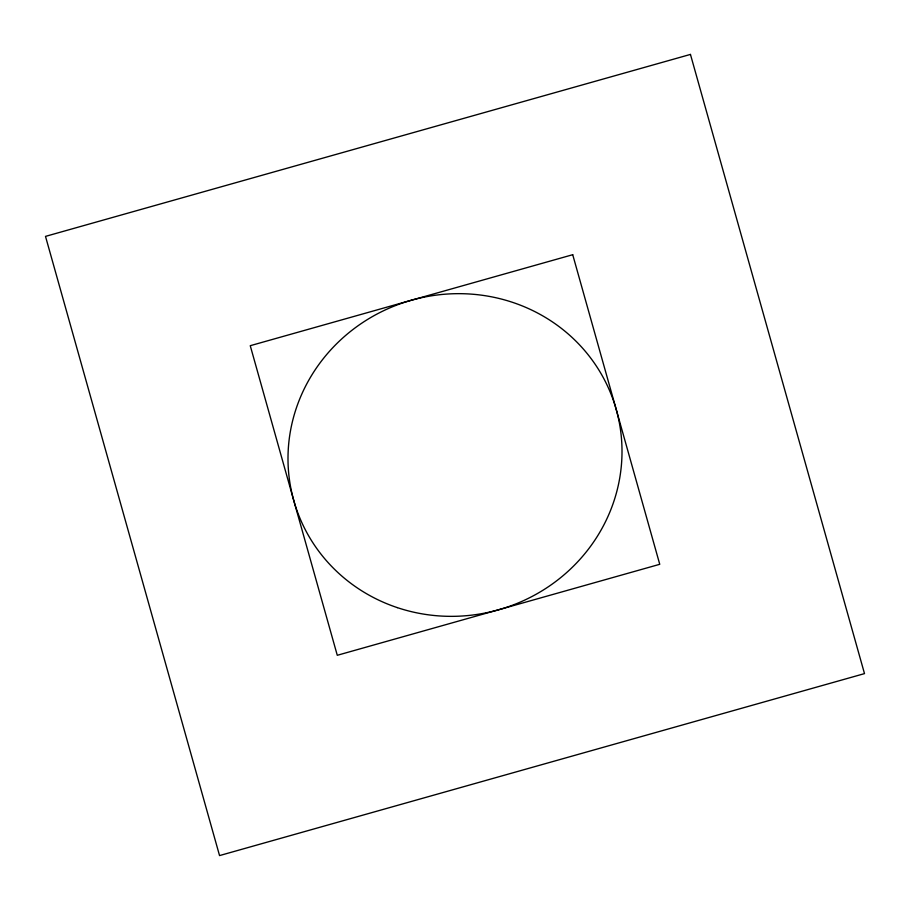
<?xml version="1.0" encoding="UTF-8"?>
<svg xmlns="http://www.w3.org/2000/svg" width="910" height="910" viewBox="0 0 910 910"><rect width="100%" height="100%" fill="white"/><g stroke="black" fill="none" stroke-linecap="round" stroke-linejoin="round"><path stroke-width="1.36" d="M690.451 54.418L45.5 236.384L219.549 855.582L864.5 673.616L690.451 54.418M572.72 254.709L250.25 345.698L337.28 655.291L659.75 564.302L572.72 254.709M397.306 607.618A167.531 160.797 -16.4 0 0 619.573 424.037A167.531 160.797 -16.4 0 0 348.12 333.356A167.531 160.797 -16.4 0 0 397.306 607.618"/></g></svg>
